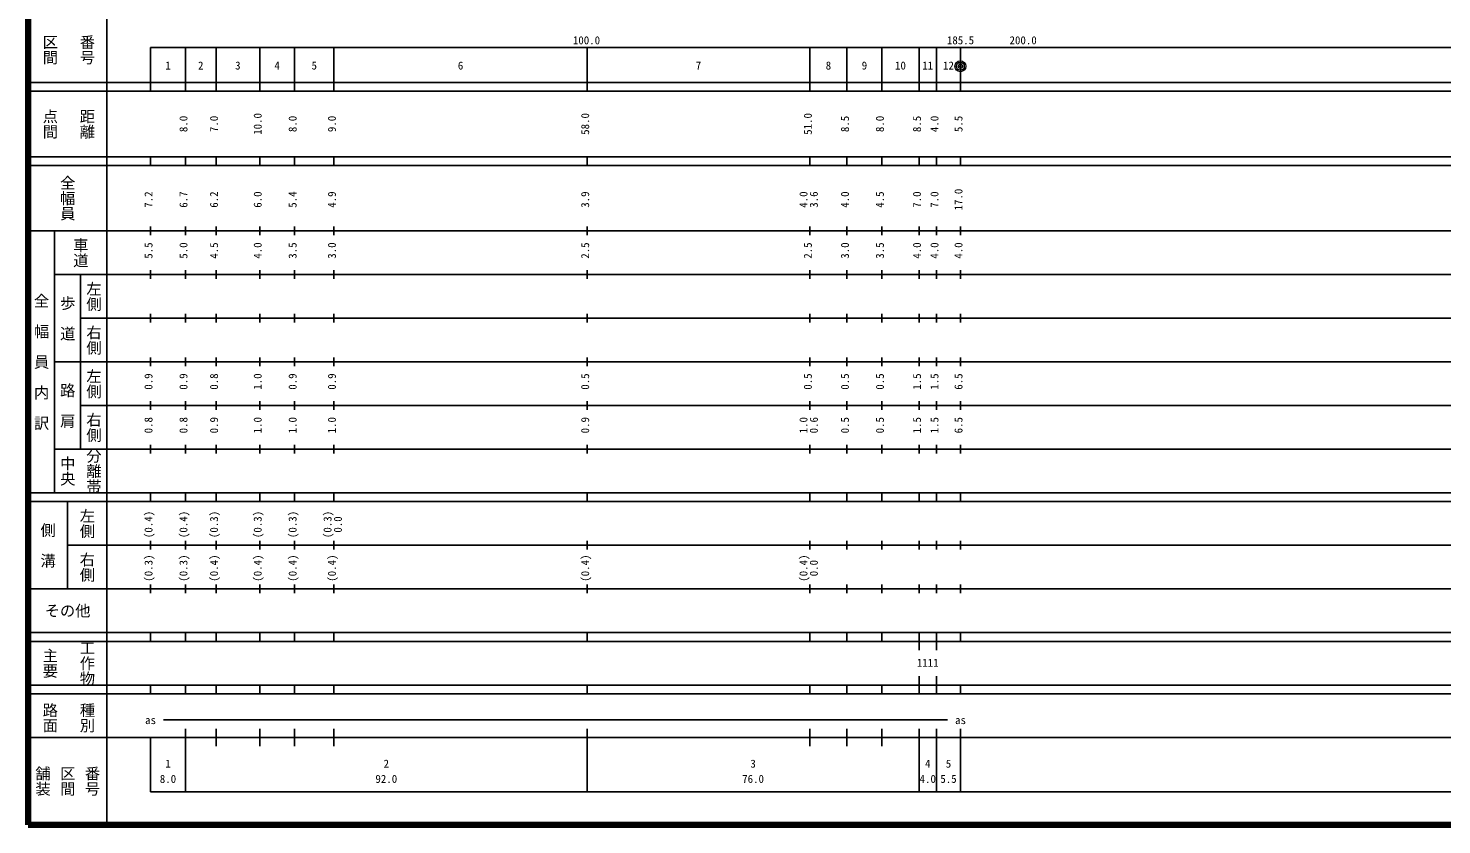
# Model space of a CAD drawing. Units: millimetres on the paper, enlarged 1000 times. Extents: x 40000 to 680000, y 20000 to 380000.
# Drawn here: x 40000 to 363711, y 20000 to 202409 of the extents above; entities that cross this region are included whole.
import ezdxf
from ezdxf.enums import TextEntityAlignment as Align

# ---------------------------------------------------------------- set-up
doc = ezdxf.new("R2010")
doc.units = ezdxf.units.MM
doc.header["$LTSCALE"] = 1000
doc.layers.add('M-TTL', color=2, linetype='Continuous', lineweight=140)
doc.layers.add('M-TTL-BAND', color=7, linetype='Continuous', lineweight=25)
doc.styles.add('@ＭＳ ゴシック', font='')
doc.styles.add('ＭＳ ゴシック', font='')
doc.styles.get('@ＭＳ ゴシック').set_extended_font_data('@MS Gothic')
doc.styles.get('ＭＳ ゴシック').set_extended_font_data('MS Gothic')

msp = doc.modelspace()

# ---------------------------------------------------------------- hatches: boundary and pattern name
at = {"layer": 'M-TTL-BAND'}
msp.add_hatch(color=256, dxfattribs=at).paths.add_polyline_path([(253325, 193705, 1), (253625, 193705, 1)])

# ---------------------------------------------------------------- linework, layer by layer
at = {"layer": 'M-TTL'}
for p, q in [((40000, 380000), (40000, 20000)), ((40000, 20000), (680000, 20000))]:
    msp.add_line(p, q, dxfattribs=at)
at = {"layer": 'M-TTL-BAND'}
for p, q in [((58000, 370000), (58000, 20000)), ((68000, 198000), (579000, 198000)), ((68000, 198000), (68000, 188000)), ((76000, 188000), (76000, 198000)), ((83000, 188000), (83000, 198000)), ((93000, 188000), (93000, 198000)), ((101000, 188000), (101000, 198000)), ((110000, 188000), (110000, 198000)), ((168000, 188000), (168000, 198000)), ((219000, 188000), (219000, 198000)), ((227500, 188000), (227500, 198000)), ((235500, 188000), (235500, 198000)), ((244000, 188000), (244000, 198000)), ((248000, 188000), (248000, 198000)), ((253500, 188000), (253500, 198000)), ((40000, 190000), (579000, 190000)), ((40000, 188000), (579000, 188000)), ((40000, 173000), (579000, 173000)), ((68000, 171000), (68000, 173000)), ((76000, 171000), (76000, 173000)), ((83000, 171000), (83000, 173000)), ((93000, 171000), (93000, 173000)), ((101000, 171000), (101000, 173000)), ((110000, 171000), (110000, 173000)), ((168000, 171000), (168000, 173000)), ((219000, 171000), (219000, 173000)), ((227500, 171000), (227500, 173000)), ((235500, 171000), (235500, 173000)), ((244000, 171000), (244000, 173000)), ((248000, 171000), (248000, 173000)), ((253500, 171000), (253500, 173000)), ((40000, 171000), (579000, 171000)), ((40000, 156000), (579000, 156000)), ((46000, 96000), (46000, 156000)), ((68000, 155000), (68000, 157000)), ((76000, 155000), (76000, 157000)), ((83000, 155000), (83000, 157000)), ((93000, 155000), (93000, 157000)), ((101000, 155000), (101000, 157000)), ((110000, 155000), (110000, 157000)), ((168000, 155000), (168000, 157000)), ((219000, 155000), (219000, 157000)), ((227500, 155000), (227500, 157000)), ((235500, 155000), (235500, 157000)), ((244000, 155000), (244000, 157000)), ((248000, 155000), (248000, 157000)), ((253500, 155000), (253500, 157000)), ((46000, 146000), (579000, 146000)), ((52000, 146000), (52000, 106000)), ((68000, 145000), (68000, 147000)), ((76000, 145000), (76000, 147000)), ((83000, 145000), (83000, 147000)), ((93000, 145000), (93000, 147000)), ((101000, 145000), (101000, 147000)), ((110000, 145000), (110000, 147000)), ((168000, 145000), (168000, 147000)), ((219000, 145000), (219000, 147000)), ((227500, 145000), (227500, 147000)), ((235500, 145000), (235500, 147000)), ((244000, 145000), (244000, 147000)), ((248000, 145000), (248000, 147000)), ((253500, 145000), (253500, 147000)), ((52000, 136000), (579000, 136000)), ((68000, 135000), (68000, 137000)), ((76000, 135000), (76000, 137000)), ((83000, 135000), (83000, 137000)), ((93000, 135000), (93000, 137000)), ((101000, 135000), (101000, 137000)), ((110000, 135000), (110000, 137000)), ((168000, 135000), (168000, 137000)), ((219000, 135000), (219000, 137000)), ((227500, 135000), (227500, 137000)), ((235500, 135000), (235500, 137000)), ((244000, 135000), (244000, 137000)), ((248000, 135000), (248000, 137000)), ((253500, 135000), (253500, 137000)), ((68000, 125000), (68000, 127000)), ((76000, 125000), (76000, 127000)), ((83000, 125000), (83000, 127000)), ((93000, 125000), (93000, 127000)), ((101000, 125000), (101000, 127000)), ((110000, 125000), (110000, 127000)), ((168000, 125000), (168000, 127000)), ((219000, 125000), (219000, 127000)), ((227500, 125000), (227500, 127000)), ((235500, 125000), (235500, 127000)), ((244000, 125000), (244000, 127000)), ((248000, 125000), (248000, 127000)), ((253500, 125000), (253500, 127000)), ((46000, 126000), (579000, 126000)), ((68000, 115000), (68000, 117000)), ((76000, 115000), (76000, 117000)), ((83000, 115000), (83000, 117000)), ((93000, 115000), (93000, 117000)), ((101000, 115000), (101000, 117000)), ((110000, 115000), (110000, 117000)), ((168000, 115000), (168000, 117000)), ((219000, 115000), (219000, 117000)), ((227500, 115000), (227500, 117000)), ((235500, 115000), (235500, 117000)), ((244000, 115000), (244000, 117000)), ((248000, 115000), (248000, 117000)), ((253500, 115000), (253500, 117000)), ((52000, 116000), (579000, 116000)), ((68000, 105000), (68000, 107000)), ((76000, 105000), (76000, 107000)), ((83000, 105000), (83000, 107000)), ((93000, 105000), (93000, 107000)), ((101000, 105000), (101000, 107000)), ((110000, 105000), (110000, 107000)), ((168000, 105000), (168000, 107000)), ((219000, 105000), (219000, 107000)), ((227500, 105000), (227500, 107000)), ((235500, 105000), (235500, 107000)), ((244000, 105000), (244000, 107000)), ((248000, 105000), (248000, 107000)), ((253500, 105000), (253500, 107000)), ((46000, 106000), (579000, 106000)), ((40000, 96000), (579000, 96000)), ((40000, 94000), (579000, 94000)), ((49000, 94000), (49000, 74000)), ((68000, 94000), (68000, 96000)), ((76000, 94000), (76000, 96000)), ((83000, 94000), (83000, 96000)), ((93000, 94000), (93000, 96000)), ((101000, 94000), (101000, 96000)), ((110000, 94000), (110000, 96000)), ((168000, 94000), (168000, 96000)), ((219000, 94000), (219000, 96000)), ((227500, 94000), (227500, 96000)), ((235500, 94000), (235500, 96000)), ((244000, 94000), (244000, 96000)), ((248000, 94000), (248000, 96000)), ((253500, 94000), (253500, 96000)), ((68000, 83000), (68000, 85000)), ((76000, 83000), (76000, 85000)), ((83000, 83000), (83000, 85000)), ((93000, 83000), (93000, 85000)), ((101000, 83000), (101000, 85000)), ((110000, 83000), (110000, 85000)), ((168000, 83000), (168000, 85000)), ((219000, 83000), (219000, 85000)), ((227500, 83000), (227500, 85000)), ((235500, 83000), (235500, 85000)), ((244000, 83000), (244000, 85000)), ((248000, 83000), (248000, 85000)), ((253500, 83000), (253500, 85000)), ((49000, 84000), (579000, 84000)), ((68000, 73000), (68000, 75000)), ((76000, 73000), (76000, 75000)), ((83000, 73000), (83000, 75000)), ((93000, 73000), (93000, 75000)), ((101000, 73000), (101000, 75000)), ((110000, 73000), (110000, 75000)), ((168000, 73000), (168000, 75000)), ((219000, 73000), (219000, 75000)), ((227500, 73000), (227500, 75000)), ((235500, 73000), (235500, 75000)), ((244000, 73000), (244000, 75000)), ((248000, 73000), (248000, 75000)), ((253500, 73000), (253500, 75000)), ((40000, 74000), (579000, 74000)), ((40000, 64000), (579000, 64000)), ((40000, 62000), (579000, 62000)), ((68000, 62000), (68000, 64000)), ((76000, 62000), (76000, 64000)), ((83000, 62000), (83000, 64000)), ((93000, 62000), (93000, 64000)), ((101000, 62000), (101000, 64000)), ((110000, 62000), (110000, 64000)), ((168000, 62000), (168000, 64000)), ((219000, 62000), (219000, 64000)), ((227500, 62000), (227500, 64000)), ((235500, 62000), (235500, 64000)), ((243999, 60000), (243999, 62000)), ((244000, 62000), (244000, 64000)), ((248000, 62000), (248000, 64000)), ((248000, 59999), (248000, 61999)), ((253500, 62000), (253500, 64000)), ((40000, 52000), (579000, 52000)), ((68000, 50000), (68000, 52000)), ((76000, 50000), (76000, 52000)), ((83000, 50000), (83000, 52000)), ((93000, 50000), (93000, 52000)), ((101000, 50000), (101000, 52000)), ((110000, 50000), (110000, 52000)), ((168000, 50000), (168000, 52000)), ((219000, 50000), (219000, 52000)), ((227500, 50000), (227500, 52000)), ((235500, 50000), (235500, 52000)), ((244000, 52000), (244000, 54000)), ((244000, 50000), (244000, 52000)), ((248000, 52000), (248000, 54000)), ((248000, 50000), (248000, 52000)), ((253500, 50000), (253500, 52000)), ((40000, 50000), (579000, 50000)), ((71000, 44000), (250500, 44000)), ((40000, 40000), (579000, 40000)), ((68000, 40000), (68000, 27500)), ((76000, 27500), (76000, 42000)), ((83000, 38000), (83000, 42000)), ((93000, 38000), (93000, 42000)), ((101000, 38000), (101000, 42000)), ((110000, 38000), (110000, 42000)), ((168000, 27500), (168000, 42000)), ((219000, 38000), (219000, 42000)), ((227500, 38000), (227500, 42000)), ((235500, 38000), (235500, 42000)), ((244000, 27500), (244000, 42000)), ((248000, 27500), (248000, 42000)), ((253500, 27500), (253500, 42000)), ((68000, 27500), (579000, 27500))]:
    msp.add_line(p, q, dxfattribs=at)
at = {"layer": 'M-TTL-BAND', "lineweight": 9}
msp.add_lwpolyline([(253325, 193705, 1), (253625, 193705, 1)], format="xyb", close=True, dxfattribs=at)
for radius in [1250, 900, 500, 150]:
    msp.add_circle((253475, 193705), radius, dxfattribs=at)

# ---------------------------------------------------------------- texts
at = {"layer": 'M-TTL-BAND', "style": '@ＭＳ ゴシック'}
for s, p in [('番号', (53500, 197500)), ('区間', (45000, 197500)), ('点間', (45000, 180500)), ('距離', (53500, 180500)), ('全幅員', (49000, 163500)), ('車道', (52000, 151000)), ('左側', (55000, 141000)), ('全\u3000幅\u3000員\u3000内\u3000訳', (43000, 126000)), ('歩\u3000道', (49000, 136000)), ('右側', (55000, 131000)), ('左側', (55000, 121000)), ('路\u3000肩', (49000, 116000)), ('右側', (55000, 111000)), ('中央', (49000, 101000)), ('分離帯', (55000, 101000)), ('左側', (53500, 89000)), ('側\u3000溝', (44500, 84000)), ('右側', (53500, 79000)), ('工作物', (53500, 57000)), ('主要', (45000, 57000)), ('路面', (45000, 44500)), ('種別', (53500, 44500)), ('舗装', (43333, 30000)), ('区間', (49000, 30000)), ('番号', (54667, 30000))]:
    msp.add_text(s, height=2566, rotation=270, dxfattribs=at).set_placement(p, align=Align.MIDDLE_CENTER)
at = {"layer": 'M-TTL-BAND', "style": 'ＭＳ ゴシック'}
for s, p in [('100.0', (167844, 198195)), ('185.5', (253500, 198195)), ('200.0', (267844, 198195)), ('1', (72000, 192405)), ('2', (79500, 192405)), ('3', (88000, 192405)), ('4', (97000, 192405)), ('5', (105500, 192405)), ('6', (139000, 192405)), ('7', (193500, 192405)), ('8', (223250, 192405)), ('9', (231500, 192405)), ('10', (239750, 192405)), ('11', (246000, 192405)), ('12', (250750, 192405)), ('1111', (245993, 55632)), ('as', (68000, 42500)), ('as', (253500, 42500)), ('1', (72000, 32523)), ('2', (122000, 32523)), ('3', (206000, 32523)), ('4', (246000, 32523)), ('5', (250750, 32523)), ('8.0', (72000, 29033)), ('92.0', (122000, 29033)), ('76.0', (206000, 29033)), ('4.0', (246000, 29033)), ('5.5', (250750, 29033))]:
    msp.add_text(s, height=1833, dxfattribs=at).set_placement(p, align=Align.BOTTOM_CENTER)
for s, p in [('8.0', (77000, 180500)), ('7.0', (84000, 180500)), ('10.0', (94000, 180500)), ('8.0', (102000, 180500)), ('9.0', (111000, 180500)), ('58.0', (169000, 180500)), ('51.0', (220000, 180500)), ('8.5', (228500, 180500)), ('8.0', (236500, 180500)), ('8.5', (245000, 180500)), ('4.0', (249000, 180500)), ('5.5', (254500, 180500)), ('17.0', (254500, 163174)), ('7.2', (69000, 163174)), ('6.7', (77000, 163174)), ('6.2', (84000, 163174)), ('6.0', (94000, 163174)), ('5.4', (102000, 163174)), ('4.9', (111000, 163174)), ('3.9', (169000, 163174)), ('4.0', (219000, 163174)), ('3.6', (221370, 163174)), ('4.0', (228500, 163174)), ('4.5', (236500, 163174)), ('7.0', (245000, 163174)), ('7.0', (249000, 163174)), ('5.5', (69000, 151500)), ('5.0', (77000, 151500)), ('4.5', (84000, 151500)), ('4.0', (94000, 151500)), ('3.5', (102000, 151500)), ('3.0', (111000, 151500)), ('2.5', (169000, 151500)), ('2.5', (220000, 151500)), ('3.0', (228500, 151500)), ('3.5', (236500, 151500)), ('4.0', (245000, 151500)), ('4.0', (249000, 151500)), ('4.0', (254500, 151500)), ('0.9', (69000, 121500)), ('0.9', (77000, 121500)), ('0.8', (84000, 121500)), ('1.0', (94000, 121500)), ('0.9', (102000, 121500)), ('0.9', (111000, 121500)), ('0.5', (169000, 121500)), ('0.5', (220000, 121500)), ('0.5', (228500, 121500)), ('0.5', (236500, 121500)), ('1.5', (245000, 121500)), ('1.5', (249000, 121500)), ('6.5', (254500, 121500)), ('0.8', (69000, 111500)), ('0.8', (77000, 111500)), ('0.9', (84000, 111500)), ('1.0', (94000, 111500)), ('1.0', (102000, 111500)), ('1.0', (111000, 111500)), ('0.9', (169000, 111500)), ('1.0', (219000, 111500)), ('0.6', (221370, 111500)), ('0.5', (228500, 111500)), ('0.5', (236500, 111500)), ('1.5', (245000, 111500)), ('1.5', (249000, 111500)), ('6.5', (254500, 111500)), ('(0.4)', (69000, 88764)), ('(0.4)', (77000, 88764)), ('(0.3)', (84000, 88764)), ('(0.3)', (94000, 88764)), ('(0.3)', (102000, 88764)), ('(0.3)', (110000, 88764)), ('0.0', (112370, 88764)), ('(0.3)', (69000, 78764)), ('(0.3)', (77000, 78764)), ('(0.4)', (84000, 78764)), ('(0.4)', (94000, 78764)), ('(0.4)', (102000, 78764)), ('(0.4)', (111000, 78764)), ('(0.4)', (169000, 78764)), ('(0.4)', (219000, 78764)), ('0.0', (221370, 78764))]:
    msp.add_text(s, height=1833, rotation=90, dxfattribs=at).set_placement(p, align=Align.BOTTOM_CENTER)
msp.add_text('その他', height=2566, dxfattribs=at).set_placement((49000, 69000), align=Align.MIDDLE_CENTER)

doc.saveas('drawing.dxf')
